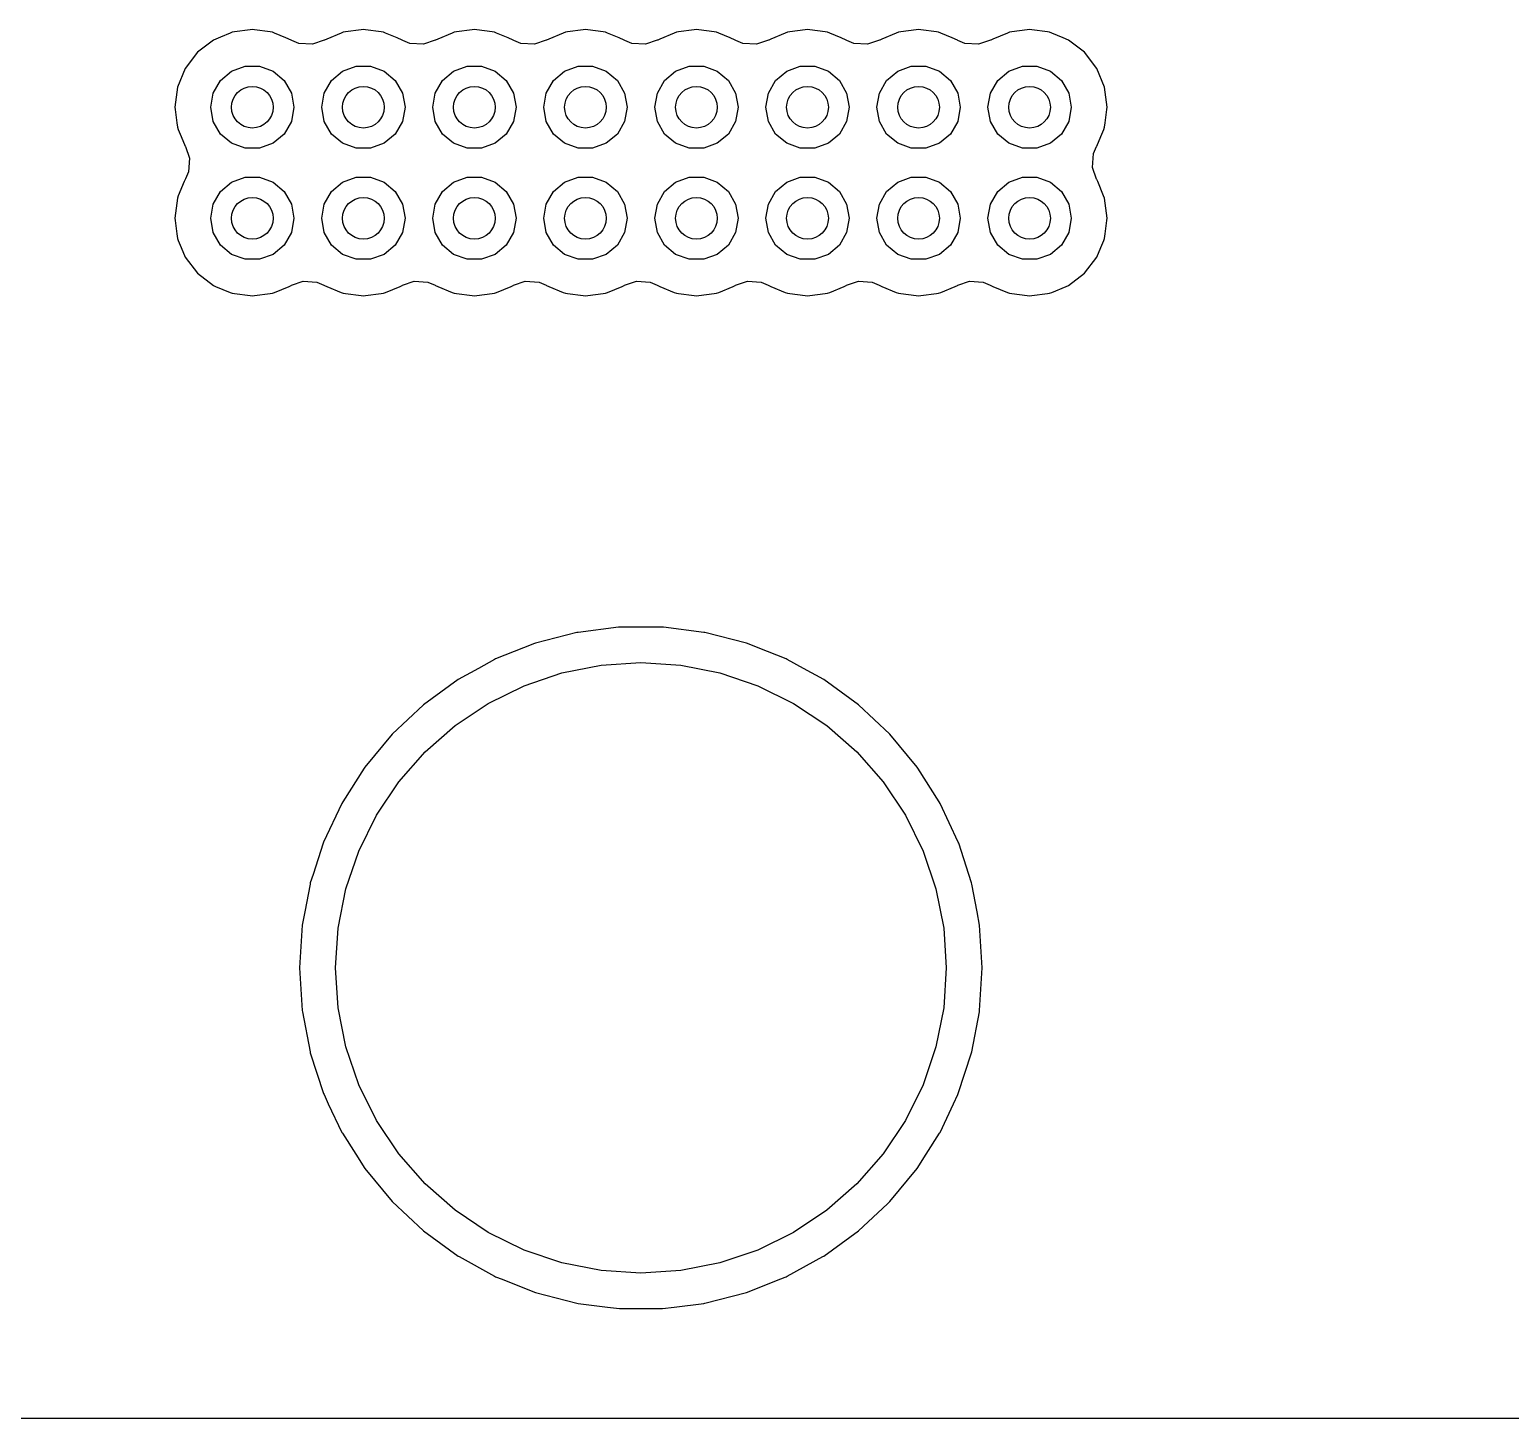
# Model space of a CAD drawing. Extents: x 0.99 to 4.24, y -7.27 to -4.02.
# Drawn here: x 3.2518 to 3.6718, y -7.2734 to -6.8796 of the extents above; entities that cross this region are included whole.
import ezdxf

# ---------------------------------------------------------------- set-up
doc = ezdxf.new("R2010")
doc.units = 0
doc.header["$MEASUREMENT"] = 0
doc.layers.add('BLACK', color=7, linetype='CONTINUOUS')

msp = doc.modelspace()

# ---------------------------------------------------------------- linework, layer by layer
at = {"layer": 'BLACK', "linetype": 'CONTINUOUS'}
for p, q in [((3.31431, -6.87964), (3.30991, -6.88022)), ((3.31496, -6.87956), (3.31431, -6.87964)), ((3.31561, -6.87964), (3.31496, -6.87956)), ((3.32001, -6.88022), (3.31561, -6.87964)), ((3.34581, -6.87964), (3.34141, -6.88022)), ((3.34646, -6.87956), (3.34581, -6.87964)), ((3.3471, -6.87964), (3.34646, -6.87956)), ((3.35151, -6.88022), (3.3471, -6.87964)), ((3.37731, -6.87964), (3.3729, -6.88022)), ((3.37795, -6.87956), (3.37731, -6.87964)), ((3.3786, -6.87964), (3.37795, -6.87956)), ((3.383, -6.88022), (3.3786, -6.87964)), ((3.4088, -6.87964), (3.4044, -6.88022)), ((3.40945, -6.87956), (3.4088, -6.87964)), ((3.4101, -6.87964), (3.40945, -6.87956)), ((3.4145, -6.88022), (3.4101, -6.87964)), ((3.4403, -6.87964), (3.43589, -6.88022)), ((3.44094, -6.87956), (3.4403, -6.87964)), ((3.44159, -6.87964), (3.44094, -6.87956)), ((3.446, -6.88022), (3.44159, -6.87964)), ((3.47179, -6.87964), (3.46739, -6.88022)), ((3.47244, -6.87956), (3.47179, -6.87964)), ((3.47309, -6.87964), (3.47244, -6.87956)), ((3.47749, -6.88022), (3.47309, -6.87964)), ((3.50329, -6.87964), (3.49889, -6.88022)), ((3.50394, -6.87956), (3.50329, -6.87964)), ((3.50458, -6.87964), (3.50394, -6.87956)), ((3.50899, -6.88022), (3.50458, -6.87964)), ((3.53479, -6.87964), (3.53038, -6.88022)), ((3.53543, -6.87956), (3.53479, -6.87964)), ((3.53608, -6.87964), (3.53543, -6.87956)), ((3.54048, -6.88022), (3.53608, -6.87964)), ((3.30395, -6.88251), (3.29939, -6.886)), ((3.3059, -6.8817), (3.30395, -6.88251)), ((3.30866, -6.88056), (3.3059, -6.8817)), ((3.30926, -6.88031), (3.30866, -6.88056)), ((3.30866, -6.88056), (3.30866, -6.88056)), ((3.30991, -6.88022), (3.30926, -6.88031)), ((3.30991, -6.88022), (3.30991, -6.88022)), ((3.32066, -6.88031), (3.32001, -6.88022)), ((3.32001, -6.88022), (3.32001, -6.88022)), ((3.32126, -6.88056), (3.32066, -6.88031)), ((3.32451, -6.8819), (3.32126, -6.88056)), ((3.32126, -6.88056), (3.32126, -6.88056)), ((3.32597, -6.88251), (3.32451, -6.8819)), ((3.32614, -6.88263), (3.32597, -6.88251)), ((3.32813, -6.88346), (3.32614, -6.88263)), ((3.33201, -6.88371), (3.32813, -6.88346)), ((3.33535, -6.88258), (3.33201, -6.88371)), ((3.33545, -6.88251), (3.33535, -6.88258)), ((3.33605, -6.88226), (3.33545, -6.88251)), ((3.34015, -6.88056), (3.33605, -6.88226)), ((3.34076, -6.88031), (3.34015, -6.88056)), ((3.34015, -6.88056), (3.34015, -6.88056)), ((3.3414, -6.88022), (3.34076, -6.88031)), ((3.34141, -6.88022), (3.3414, -6.88022)), ((3.35216, -6.88031), (3.35151, -6.88022)), ((3.35151, -6.88022), (3.35151, -6.88022)), ((3.35276, -6.88056), (3.35216, -6.88031)), ((3.35601, -6.8819), (3.35276, -6.88056)), ((3.35276, -6.88056), (3.35276, -6.88056)), ((3.35747, -6.88251), (3.35601, -6.8819)), ((3.35763, -6.88263), (3.35747, -6.88251)), ((3.35963, -6.88346), (3.35763, -6.88263)), ((3.3635, -6.88371), (3.35963, -6.88346)), ((3.36685, -6.88258), (3.3635, -6.88371)), ((3.36694, -6.88251), (3.36685, -6.88258)), ((3.36755, -6.88226), (3.36694, -6.88251)), ((3.37165, -6.88056), (3.36755, -6.88226)), ((3.37225, -6.88031), (3.37165, -6.88056)), ((3.37165, -6.88056), (3.37165, -6.88056)), ((3.3729, -6.88022), (3.37225, -6.88031)), ((3.3729, -6.88022), (3.3729, -6.88022)), ((3.38365, -6.88031), (3.383, -6.88022)), ((3.383, -6.88022), (3.383, -6.88022)), ((3.38425, -6.88056), (3.38365, -6.88031)), ((3.3875, -6.8819), (3.38425, -6.88056)), ((3.38425, -6.88056), (3.38425, -6.88056)), ((3.38896, -6.88251), (3.3875, -6.8819)), ((3.38913, -6.88263), (3.38896, -6.88251)), ((3.39112, -6.88346), (3.38913, -6.88263)), ((3.395, -6.88371), (3.39112, -6.88346)), ((3.39834, -6.88258), (3.395, -6.88371)), ((3.39844, -6.88251), (3.39834, -6.88258)), ((3.39904, -6.88226), (3.39844, -6.88251)), ((3.40315, -6.88056), (3.39904, -6.88226)), ((3.40375, -6.88031), (3.40315, -6.88056)), ((3.40315, -6.88056), (3.40315, -6.88056)), ((3.4044, -6.88022), (3.40375, -6.88031)), ((3.4044, -6.88022), (3.4044, -6.88022)), ((3.41515, -6.88031), (3.4145, -6.88022)), ((3.4145, -6.88022), (3.4145, -6.88022)), ((3.41575, -6.88056), (3.41515, -6.88031)), ((3.419, -6.8819), (3.41575, -6.88056)), ((3.41575, -6.88056), (3.41575, -6.88056)), ((3.42046, -6.88251), (3.419, -6.8819)), ((3.42063, -6.88263), (3.42046, -6.88251)), ((3.42262, -6.88346), (3.42063, -6.88263)), ((3.4265, -6.88371), (3.42262, -6.88346)), ((3.42984, -6.88258), (3.4265, -6.88371)), ((3.42994, -6.88251), (3.42984, -6.88258)), ((3.43054, -6.88226), (3.42994, -6.88251)), ((3.43464, -6.88056), (3.43054, -6.88226)), ((3.43525, -6.88031), (3.43464, -6.88056)), ((3.43464, -6.88056), (3.43464, -6.88056)), ((3.43589, -6.88022), (3.43525, -6.88031)), ((3.43589, -6.88022), (3.43589, -6.88022)), ((3.44664, -6.88031), (3.446, -6.88022)), ((3.446, -6.88022), (3.446, -6.88022)), ((3.44725, -6.88056), (3.44664, -6.88031)), ((3.4505, -6.8819), (3.44725, -6.88056)), ((3.44725, -6.88056), (3.44725, -6.88056)), ((3.45195, -6.88251), (3.4505, -6.8819)), ((3.45212, -6.88263), (3.45195, -6.88251)), ((3.45411, -6.88346), (3.45212, -6.88263)), ((3.45799, -6.88371), (3.45411, -6.88346)), ((3.46134, -6.88258), (3.45799, -6.88371)), ((3.46143, -6.88251), (3.46134, -6.88258)), ((3.46203, -6.88226), (3.46143, -6.88251)), ((3.46614, -6.88056), (3.46203, -6.88226)), ((3.46674, -6.88031), (3.46614, -6.88056)), ((3.46614, -6.88056), (3.46614, -6.88056)), ((3.46739, -6.88022), (3.46674, -6.88031)), ((3.46739, -6.88022), (3.46739, -6.88022)), ((3.47814, -6.88031), (3.47749, -6.88022)), ((3.47749, -6.88022), (3.47749, -6.88022)), ((3.47874, -6.88056), (3.47814, -6.88031)), ((3.48199, -6.8819), (3.47874, -6.88056)), ((3.47874, -6.88056), (3.47874, -6.88056)), ((3.48345, -6.88251), (3.48199, -6.8819)), ((3.48362, -6.88263), (3.48345, -6.88251)), ((3.48561, -6.88346), (3.48362, -6.88263)), ((3.48949, -6.88371), (3.48561, -6.88346)), ((3.49283, -6.88258), (3.48949, -6.88371)), ((3.49293, -6.88251), (3.49283, -6.88258)), ((3.49353, -6.88226), (3.49293, -6.88251)), ((3.49763, -6.88056), (3.49353, -6.88226)), ((3.49824, -6.88031), (3.49763, -6.88056)), ((3.49763, -6.88056), (3.49763, -6.88056)), ((3.49889, -6.88022), (3.49824, -6.88031)), ((3.49889, -6.88022), (3.49889, -6.88022)), ((3.50964, -6.88031), (3.50899, -6.88022)), ((3.50899, -6.88022), (3.50899, -6.88022)), ((3.51024, -6.88056), (3.50964, -6.88031)), ((3.51349, -6.8819), (3.51024, -6.88056)), ((3.51024, -6.88056), (3.51024, -6.88056)), ((3.51495, -6.88251), (3.51349, -6.8819)), ((3.51511, -6.88263), (3.51495, -6.88251)), ((3.51711, -6.88346), (3.51511, -6.88263)), ((3.52099, -6.88371), (3.51711, -6.88346)), ((3.52433, -6.88258), (3.52099, -6.88371)), ((3.52442, -6.88251), (3.52433, -6.88258)), ((3.52503, -6.88226), (3.52442, -6.88251)), ((3.52913, -6.88056), (3.52503, -6.88226)), ((3.52973, -6.88031), (3.52913, -6.88056)), ((3.52913, -6.88056), (3.52913, -6.88056)), ((3.53038, -6.88022), (3.52973, -6.88031)), ((3.53038, -6.88022), (3.53038, -6.88022)), ((3.54049, -6.88022), (3.54048, -6.88022)), ((3.54113, -6.88031), (3.54049, -6.88022)), ((3.54174, -6.88056), (3.54113, -6.88031)), ((3.54499, -6.8819), (3.54174, -6.88056)), ((3.54174, -6.88056), (3.54174, -6.88056)), ((3.54644, -6.88251), (3.54499, -6.8819)), ((3.551, -6.886), (3.54644, -6.88251)), ((3.29939, -6.886), (3.29589, -6.89057)), ((3.5545, -6.89057), (3.551, -6.886)), ((3.29589, -6.89057), (3.29369, -6.89588)), ((3.30591, -6.89398), (3.30906, -6.89135)), ((3.30906, -6.89135), (3.31291, -6.88994)), ((3.31291, -6.88994), (3.31701, -6.88994)), ((3.31701, -6.88994), (3.32087, -6.89135)), ((3.32087, -6.89135), (3.32401, -6.89398)), ((3.33741, -6.89398), (3.34055, -6.89135)), ((3.34055, -6.89135), (3.34441, -6.88994)), ((3.34441, -6.88994), (3.34851, -6.88994)), ((3.34851, -6.88994), (3.35236, -6.89135)), ((3.35236, -6.89135), (3.3555, -6.89398)), ((3.3689, -6.89398), (3.37205, -6.89135)), ((3.37205, -6.89135), (3.3759, -6.88994)), ((3.3759, -6.88994), (3.38, -6.88994)), ((3.38, -6.88994), (3.38386, -6.89135)), ((3.38386, -6.89135), (3.387, -6.89398)), ((3.4004, -6.89398), (3.40354, -6.89135)), ((3.40354, -6.89135), (3.4074, -6.88994)), ((3.4074, -6.88994), (3.4115, -6.88994)), ((3.4115, -6.88994), (3.41535, -6.89135)), ((3.41535, -6.89135), (3.4185, -6.89398)), ((3.4319, -6.89398), (3.43504, -6.89135)), ((3.43504, -6.89135), (3.43889, -6.88994)), ((3.43889, -6.88994), (3.443, -6.88994)), ((3.443, -6.88994), (3.44685, -6.89135)), ((3.44685, -6.89135), (3.44999, -6.89398)), ((3.46339, -6.89398), (3.46654, -6.89135)), ((3.46654, -6.89135), (3.47039, -6.88994)), ((3.47039, -6.88994), (3.47449, -6.88994)), ((3.47449, -6.88994), (3.47835, -6.89135)), ((3.47835, -6.89135), (3.48149, -6.89398)), ((3.49489, -6.89398), (3.49803, -6.89135)), ((3.49803, -6.89135), (3.50189, -6.88994)), ((3.50189, -6.88994), (3.50599, -6.88994)), ((3.50599, -6.88994), (3.50984, -6.89135)), ((3.50984, -6.89135), (3.51298, -6.89398)), ((3.52639, -6.89398), (3.52953, -6.89135)), ((3.52953, -6.89135), (3.53338, -6.88994)), ((3.53338, -6.88994), (3.53748, -6.88994)), ((3.53748, -6.88994), (3.54134, -6.89135)), ((3.54134, -6.89135), (3.54448, -6.89398)), ((3.5567, -6.89588), (3.5545, -6.89057)), ((3.29369, -6.89588), (3.29294, -6.90157)), ((3.30386, -6.89754), (3.30591, -6.89398)), ((3.32401, -6.89398), (3.32606, -6.89754)), ((3.33536, -6.89754), (3.33741, -6.89398)), ((3.3555, -6.89398), (3.35756, -6.89754)), ((3.36685, -6.89754), (3.3689, -6.89398)), ((3.387, -6.89398), (3.38905, -6.89754)), ((3.39835, -6.89754), (3.4004, -6.89398)), ((3.4185, -6.89398), (3.42055, -6.89754)), ((3.42985, -6.89754), (3.4319, -6.89398)), ((3.44999, -6.89398), (3.45204, -6.89754)), ((3.46134, -6.89754), (3.46339, -6.89398)), ((3.48149, -6.89398), (3.48354, -6.89754)), ((3.49284, -6.89754), (3.49489, -6.89398)), ((3.51298, -6.89398), (3.51504, -6.89754)), ((3.52433, -6.89754), (3.52639, -6.89398)), ((3.54448, -6.89398), (3.54653, -6.89754)), ((3.55745, -6.90157), (3.5567, -6.89588)), ((3.30315, -6.90157), (3.30386, -6.89754)), ((3.32606, -6.89754), (3.32677, -6.90157)), ((3.33465, -6.90157), (3.33536, -6.89754)), ((3.35756, -6.89754), (3.35827, -6.90157)), ((3.36614, -6.90157), (3.36685, -6.89754)), ((3.38905, -6.89754), (3.38976, -6.90157)), ((3.39764, -6.90157), (3.39835, -6.89754)), ((3.42055, -6.89754), (3.42126, -6.90157)), ((3.42913, -6.90157), (3.42985, -6.89754)), ((3.45204, -6.89754), (3.45276, -6.90157)), ((3.46063, -6.90157), (3.46134, -6.89754)), ((3.48354, -6.89754), (3.48425, -6.90157)), ((3.49213, -6.90157), (3.49284, -6.89754)), ((3.51504, -6.89754), (3.51575, -6.90157)), ((3.52362, -6.90157), (3.52433, -6.89754)), ((3.54653, -6.89754), (3.54724, -6.90157)), ((3.29294, -6.90157), (3.29303, -6.90222)), ((3.29303, -6.90222), (3.29352, -6.90601)), ((3.30386, -6.90561), (3.30315, -6.90157)), ((3.32677, -6.90157), (3.32606, -6.90561)), ((3.33536, -6.90561), (3.33465, -6.90157)), ((3.35827, -6.90157), (3.35756, -6.90561)), ((3.36685, -6.90561), (3.36614, -6.90157)), ((3.38976, -6.90157), (3.38905, -6.90561)), ((3.39835, -6.90561), (3.39764, -6.90157)), ((3.42126, -6.90157), (3.42055, -6.90561)), ((3.42985, -6.90561), (3.42913, -6.90157)), ((3.45276, -6.90157), (3.45204, -6.90561)), ((3.46134, -6.90561), (3.46063, -6.90157)), ((3.48425, -6.90157), (3.48354, -6.90561)), ((3.49284, -6.90561), (3.49213, -6.90157)), ((3.51575, -6.90157), (3.51504, -6.90561)), ((3.52433, -6.90561), (3.52362, -6.90157)), ((3.54724, -6.90157), (3.54653, -6.90561)), ((3.55687, -6.90601), (3.55737, -6.90222)), ((3.55737, -6.90222), (3.55745, -6.90157)), ((3.29352, -6.90601), (3.29369, -6.90727)), ((3.29369, -6.90727), (3.29394, -6.90788)), ((3.29394, -6.90788), (3.29394, -6.90788)), ((3.29394, -6.90788), (3.29477, -6.90988)), ((3.30591, -6.90917), (3.30386, -6.90561)), ((3.30906, -6.9118), (3.30591, -6.90917)), ((3.32401, -6.90917), (3.32087, -6.9118)), ((3.32606, -6.90561), (3.32401, -6.90917)), ((3.33741, -6.90917), (3.33536, -6.90561)), ((3.34055, -6.9118), (3.33741, -6.90917)), ((3.3555, -6.90917), (3.35236, -6.9118)), ((3.35756, -6.90561), (3.3555, -6.90917)), ((3.3689, -6.90917), (3.36685, -6.90561)), ((3.37205, -6.9118), (3.3689, -6.90917)), ((3.387, -6.90917), (3.38386, -6.9118)), ((3.38905, -6.90561), (3.387, -6.90917)), ((3.4004, -6.90917), (3.39835, -6.90561)), ((3.40354, -6.9118), (3.4004, -6.90917)), ((3.4185, -6.90917), (3.41535, -6.9118)), ((3.42055, -6.90561), (3.4185, -6.90917)), ((3.4319, -6.90917), (3.42985, -6.90561)), ((3.43504, -6.9118), (3.4319, -6.90917)), ((3.44999, -6.90917), (3.44685, -6.9118)), ((3.45204, -6.90561), (3.44999, -6.90917)), ((3.46339, -6.90917), (3.46134, -6.90561)), ((3.46654, -6.9118), (3.46339, -6.90917)), ((3.48149, -6.90917), (3.47835, -6.9118)), ((3.48354, -6.90561), (3.48149, -6.90917)), ((3.49489, -6.90917), (3.49284, -6.90561)), ((3.49803, -6.9118), (3.49489, -6.90917)), ((3.51298, -6.90917), (3.50984, -6.9118)), ((3.51504, -6.90561), (3.51298, -6.90917)), ((3.52639, -6.90917), (3.52433, -6.90561)), ((3.52953, -6.9118), (3.52639, -6.90917)), ((3.54448, -6.90917), (3.54134, -6.9118)), ((3.54653, -6.90561), (3.54448, -6.90917)), ((3.55562, -6.90988), (3.55645, -6.90788)), ((3.55645, -6.90788), (3.5567, -6.90727)), ((3.55645, -6.90788), (3.55645, -6.90788)), ((3.5567, -6.90727), (3.55687, -6.90601)), ((3.29477, -6.90988), (3.29589, -6.91258)), ((3.29589, -6.91258), (3.29596, -6.91268)), ((3.29596, -6.91268), (3.2971, -6.91602)), ((3.31291, -6.91321), (3.30906, -6.9118)), ((3.31701, -6.91321), (3.31291, -6.91321)), ((3.32087, -6.9118), (3.31701, -6.91321)), ((3.34441, -6.91321), (3.34055, -6.9118)), ((3.34851, -6.91321), (3.34441, -6.91321)), ((3.35236, -6.9118), (3.34851, -6.91321)), ((3.3759, -6.91321), (3.37205, -6.9118)), ((3.38, -6.91321), (3.3759, -6.91321)), ((3.38386, -6.9118), (3.38, -6.91321)), ((3.4074, -6.91321), (3.40354, -6.9118)), ((3.4115, -6.91321), (3.4074, -6.91321)), ((3.41535, -6.9118), (3.4115, -6.91321)), ((3.43889, -6.91321), (3.43504, -6.9118)), ((3.443, -6.91321), (3.43889, -6.91321)), ((3.44685, -6.9118), (3.443, -6.91321)), ((3.47039, -6.91321), (3.46654, -6.9118)), ((3.47449, -6.91321), (3.47039, -6.91321)), ((3.47835, -6.9118), (3.47449, -6.91321)), ((3.50189, -6.91321), (3.49803, -6.9118)), ((3.50599, -6.91321), (3.50189, -6.91321)), ((3.50984, -6.9118), (3.50599, -6.91321)), ((3.53338, -6.91321), (3.52953, -6.9118)), ((3.53748, -6.91321), (3.53338, -6.91321)), ((3.54134, -6.9118), (3.53748, -6.91321)), ((3.55355, -6.91474), (3.55437, -6.91275)), ((3.55437, -6.91275), (3.5545, -6.91258)), ((3.5545, -6.91258), (3.55562, -6.90988)), ((3.2971, -6.91602), (3.29685, -6.9199)), ((3.55329, -6.91862), (3.55355, -6.91474)), ((3.29589, -6.92206), (3.29564, -6.92266)), ((3.29602, -6.92189), (3.29589, -6.92206)), ((3.29685, -6.9199), (3.29602, -6.92189)), ((3.30906, -6.92284), (3.31291, -6.92144)), ((3.31291, -6.92144), (3.31701, -6.92144)), ((3.31701, -6.92144), (3.32087, -6.92284)), ((3.34055, -6.92284), (3.34441, -6.92144)), ((3.34441, -6.92144), (3.34851, -6.92144)), ((3.34851, -6.92144), (3.35236, -6.92284)), ((3.37205, -6.92284), (3.3759, -6.92144)), ((3.3759, -6.92144), (3.38, -6.92144)), ((3.38, -6.92144), (3.38386, -6.92284)), ((3.40354, -6.92284), (3.4074, -6.92144)), ((3.4074, -6.92144), (3.4115, -6.92144)), ((3.4115, -6.92144), (3.41535, -6.92284)), ((3.43504, -6.92284), (3.43889, -6.92144)), ((3.43889, -6.92144), (3.443, -6.92144)), ((3.443, -6.92144), (3.44685, -6.92284)), ((3.46654, -6.92284), (3.47039, -6.92144)), ((3.47039, -6.92144), (3.47449, -6.92144)), ((3.47449, -6.92144), (3.47835, -6.92284)), ((3.49803, -6.92284), (3.50189, -6.92144)), ((3.50189, -6.92144), (3.50599, -6.92144)), ((3.50599, -6.92144), (3.50984, -6.92284)), ((3.52953, -6.92284), (3.53338, -6.92144)), ((3.53338, -6.92144), (3.53748, -6.92144)), ((3.53748, -6.92144), (3.54134, -6.92284)), ((3.55443, -6.92197), (3.55329, -6.91862)), ((3.5545, -6.92206), (3.55443, -6.92197)), ((3.55475, -6.92266), (3.5545, -6.92206)), ((3.29564, -6.92266), (3.29396, -6.92673)), ((3.29564, -6.92266), (3.29564, -6.92266)), ((3.30386, -6.92903), (3.30591, -6.92548)), ((3.30591, -6.92548), (3.30906, -6.92284)), ((3.32087, -6.92284), (3.32401, -6.92548)), ((3.32401, -6.92548), (3.32606, -6.92903)), ((3.33536, -6.92903), (3.33741, -6.92548)), ((3.33741, -6.92548), (3.34055, -6.92284)), ((3.35236, -6.92284), (3.3555, -6.92548)), ((3.3555, -6.92548), (3.35756, -6.92903)), ((3.36685, -6.92903), (3.3689, -6.92548)), ((3.3689, -6.92548), (3.37205, -6.92284)), ((3.38386, -6.92284), (3.387, -6.92548)), ((3.387, -6.92548), (3.38905, -6.92903)), ((3.39835, -6.92903), (3.4004, -6.92548)), ((3.4004, -6.92548), (3.40354, -6.92284)), ((3.41535, -6.92284), (3.4185, -6.92548)), ((3.4185, -6.92548), (3.42055, -6.92903)), ((3.42985, -6.92903), (3.4319, -6.92548)), ((3.4319, -6.92548), (3.43504, -6.92284)), ((3.44685, -6.92284), (3.44999, -6.92548)), ((3.44999, -6.92548), (3.45204, -6.92903)), ((3.46134, -6.92903), (3.46339, -6.92548)), ((3.46339, -6.92548), (3.46654, -6.92284)), ((3.47835, -6.92284), (3.48149, -6.92548)), ((3.48149, -6.92548), (3.48354, -6.92903)), ((3.49284, -6.92903), (3.49489, -6.92548)), ((3.49489, -6.92548), (3.49803, -6.92284)), ((3.50984, -6.92284), (3.51298, -6.92548)), ((3.51298, -6.92548), (3.51504, -6.92903)), ((3.52433, -6.92903), (3.52639, -6.92548)), ((3.52639, -6.92548), (3.52953, -6.92284)), ((3.54134, -6.92284), (3.54448, -6.92548)), ((3.54448, -6.92548), (3.54653, -6.92903)), ((3.55643, -6.92673), (3.55475, -6.92266)), ((3.55475, -6.92266), (3.55475, -6.92266)), ((3.29369, -6.92737), (3.29294, -6.93307)), ((3.29396, -6.92673), (3.29369, -6.92737)), ((3.30315, -6.93307), (3.30386, -6.92903)), ((3.32606, -6.92903), (3.32677, -6.93307)), ((3.33465, -6.93307), (3.33536, -6.92903)), ((3.35756, -6.92903), (3.35827, -6.93307)), ((3.36614, -6.93307), (3.36685, -6.92903)), ((3.38905, -6.92903), (3.38976, -6.93307)), ((3.39764, -6.93307), (3.39835, -6.92903)), ((3.42055, -6.92903), (3.42126, -6.93307)), ((3.42913, -6.93307), (3.42985, -6.92903)), ((3.45204, -6.92903), (3.45276, -6.93307)), ((3.46063, -6.93307), (3.46134, -6.92903)), ((3.48354, -6.92903), (3.48425, -6.93307)), ((3.49213, -6.93307), (3.49284, -6.92903)), ((3.51504, -6.92903), (3.51575, -6.93307)), ((3.52362, -6.93307), (3.52433, -6.92903)), ((3.54653, -6.92903), (3.54724, -6.93307)), ((3.5567, -6.92737), (3.55643, -6.92673)), ((3.55745, -6.93307), (3.5567, -6.92737)), ((3.29294, -6.93307), (3.29303, -6.93372)), ((3.29303, -6.93372), (3.29353, -6.93751)), ((3.30386, -6.93711), (3.30315, -6.93307)), ((3.32677, -6.93307), (3.32606, -6.93711)), ((3.33536, -6.93711), (3.33465, -6.93307)), ((3.35827, -6.93307), (3.35756, -6.93711)), ((3.36685, -6.93711), (3.36614, -6.93307)), ((3.38976, -6.93307), (3.38905, -6.93711)), ((3.39835, -6.93711), (3.39764, -6.93307)), ((3.42126, -6.93307), (3.42055, -6.93711)), ((3.42985, -6.93711), (3.42913, -6.93307)), ((3.45276, -6.93307), (3.45204, -6.93711)), ((3.46134, -6.93711), (3.46063, -6.93307)), ((3.48425, -6.93307), (3.48354, -6.93711)), ((3.49284, -6.93711), (3.49213, -6.93307)), ((3.51575, -6.93307), (3.51504, -6.93711)), ((3.52433, -6.93711), (3.52362, -6.93307)), ((3.54724, -6.93307), (3.54653, -6.93711)), ((3.55687, -6.93751), (3.55737, -6.93372)), ((3.55737, -6.93372), (3.55745, -6.93307)), ((3.29353, -6.93751), (3.29369, -6.93877)), ((3.29369, -6.93877), (3.29394, -6.93937)), ((3.30591, -6.94066), (3.30386, -6.93711)), ((3.32606, -6.93711), (3.32401, -6.94066)), ((3.33741, -6.94066), (3.33536, -6.93711)), ((3.35756, -6.93711), (3.3555, -6.94066)), ((3.3689, -6.94066), (3.36685, -6.93711)), ((3.38905, -6.93711), (3.387, -6.94066)), ((3.4004, -6.94066), (3.39835, -6.93711)), ((3.42055, -6.93711), (3.4185, -6.94066)), ((3.4319, -6.94066), (3.42985, -6.93711)), ((3.45204, -6.93711), (3.44999, -6.94066)), ((3.46339, -6.94066), (3.46134, -6.93711)), ((3.48354, -6.93711), (3.48149, -6.94066)), ((3.49489, -6.94066), (3.49284, -6.93711)), ((3.51504, -6.93711), (3.51298, -6.94066)), ((3.52639, -6.94066), (3.52433, -6.93711)), ((3.54653, -6.93711), (3.54448, -6.94066)), ((3.55645, -6.93937), (3.5567, -6.93877)), ((3.5567, -6.93877), (3.55687, -6.93751)), ((3.29394, -6.93937), (3.29394, -6.93937)), ((3.29394, -6.93937), (3.29477, -6.94137)), ((3.29477, -6.94137), (3.29589, -6.94408)), ((3.30906, -6.9433), (3.30591, -6.94066)), ((3.32401, -6.94066), (3.32087, -6.9433)), ((3.34055, -6.9433), (3.33741, -6.94066)), ((3.3555, -6.94066), (3.35236, -6.9433)), ((3.37205, -6.9433), (3.3689, -6.94066)), ((3.387, -6.94066), (3.38386, -6.9433)), ((3.40354, -6.9433), (3.4004, -6.94066)), ((3.4185, -6.94066), (3.41535, -6.9433)), ((3.43504, -6.9433), (3.4319, -6.94066)), ((3.44999, -6.94066), (3.44685, -6.9433)), ((3.46654, -6.9433), (3.46339, -6.94066)), ((3.48149, -6.94066), (3.47835, -6.9433)), ((3.49803, -6.9433), (3.49489, -6.94066)), ((3.51298, -6.94066), (3.50984, -6.9433)), ((3.52953, -6.9433), (3.52639, -6.94066)), ((3.54448, -6.94066), (3.54134, -6.9433)), ((3.5545, -6.94408), (3.55562, -6.94137)), ((3.55562, -6.94137), (3.55645, -6.93937)), ((3.55645, -6.93937), (3.55645, -6.93937)), ((3.29589, -6.94408), (3.29939, -6.94864)), ((3.31291, -6.9447), (3.30906, -6.9433)), ((3.31701, -6.9447), (3.31291, -6.9447)), ((3.32087, -6.9433), (3.31701, -6.9447)), ((3.34441, -6.9447), (3.34055, -6.9433)), ((3.34851, -6.9447), (3.34441, -6.9447)), ((3.35236, -6.9433), (3.34851, -6.9447)), ((3.3759, -6.9447), (3.37205, -6.9433)), ((3.38, -6.9447), (3.3759, -6.9447)), ((3.38386, -6.9433), (3.38, -6.9447)), ((3.4074, -6.9447), (3.40354, -6.9433)), ((3.4115, -6.9447), (3.4074, -6.9447)), ((3.41535, -6.9433), (3.4115, -6.9447)), ((3.43889, -6.9447), (3.43504, -6.9433)), ((3.443, -6.9447), (3.43889, -6.9447)), ((3.44685, -6.9433), (3.443, -6.9447)), ((3.47039, -6.9447), (3.46654, -6.9433)), ((3.47449, -6.9447), (3.47039, -6.9447)), ((3.47835, -6.9433), (3.47449, -6.9447)), ((3.50189, -6.9447), (3.49803, -6.9433)), ((3.50599, -6.9447), (3.50189, -6.9447)), ((3.50984, -6.9433), (3.50599, -6.9447)), ((3.53338, -6.9447), (3.52953, -6.9433)), ((3.53748, -6.9447), (3.53338, -6.9447)), ((3.54134, -6.9433), (3.53748, -6.9447)), ((3.551, -6.94864), (3.5545, -6.94408)), ((3.29939, -6.94864), (3.30395, -6.95214)), ((3.32607, -6.95207), (3.32941, -6.95093)), ((3.32941, -6.95093), (3.33329, -6.95119)), ((3.33329, -6.95119), (3.33528, -6.95201)), ((3.35756, -6.95207), (3.3609, -6.95093)), ((3.3609, -6.95093), (3.36478, -6.95119)), ((3.36478, -6.95119), (3.36678, -6.95201)), ((3.38906, -6.95207), (3.3924, -6.95093)), ((3.3924, -6.95093), (3.39628, -6.95119)), ((3.39628, -6.95119), (3.39827, -6.95201)), ((3.42055, -6.95207), (3.4239, -6.95093)), ((3.4239, -6.95093), (3.42777, -6.95119)), ((3.42777, -6.95119), (3.42977, -6.95201)), ((3.45205, -6.95207), (3.45539, -6.95093)), ((3.45539, -6.95093), (3.45927, -6.95119)), ((3.45927, -6.95119), (3.46126, -6.95201)), ((3.48355, -6.95207), (3.48689, -6.95093)), ((3.48689, -6.95093), (3.49077, -6.95119)), ((3.49077, -6.95119), (3.49276, -6.95201)), ((3.51504, -6.95207), (3.51838, -6.95093)), ((3.51838, -6.95093), (3.52226, -6.95119)), ((3.52226, -6.95119), (3.52426, -6.95201)), ((3.54644, -6.95214), (3.551, -6.94864)), ((3.30395, -6.95214), (3.30455, -6.95239)), ((3.30455, -6.95239), (3.30866, -6.95409)), ((3.30866, -6.95409), (3.30866, -6.95409)), ((3.30866, -6.95409), (3.30926, -6.95434)), ((3.30926, -6.95434), (3.30991, -6.95442)), ((3.30991, -6.95442), (3.30991, -6.95442)), ((3.30991, -6.95442), (3.31431, -6.955)), ((3.31431, -6.955), (3.31496, -6.95509)), ((3.31496, -6.95509), (3.31561, -6.955)), ((3.31561, -6.955), (3.32001, -6.95442)), ((3.32001, -6.95442), (3.32066, -6.95434)), ((3.32001, -6.95442), (3.32001, -6.95442)), ((3.32066, -6.95434), (3.32126, -6.95409)), ((3.32126, -6.95409), (3.32537, -6.95239)), ((3.32126, -6.95409), (3.32126, -6.95409)), ((3.32537, -6.95239), (3.32597, -6.95214)), ((3.32597, -6.95214), (3.32607, -6.95207)), ((3.33528, -6.95201), (3.33545, -6.95214)), ((3.33545, -6.95214), (3.33605, -6.95239)), ((3.33605, -6.95239), (3.34015, -6.95409)), ((3.34015, -6.95409), (3.34015, -6.95409)), ((3.34015, -6.95409), (3.34076, -6.95434)), ((3.34076, -6.95434), (3.3414, -6.95442)), ((3.3414, -6.95442), (3.3414, -6.95442)), ((3.3414, -6.95442), (3.34581, -6.955)), ((3.34581, -6.955), (3.34646, -6.95509)), ((3.34646, -6.95509), (3.3471, -6.955)), ((3.3471, -6.955), (3.35151, -6.95442)), ((3.35151, -6.95442), (3.35216, -6.95434)), ((3.35151, -6.95442), (3.35151, -6.95442)), ((3.35216, -6.95434), (3.35276, -6.95409)), ((3.35276, -6.95409), (3.35686, -6.95239)), ((3.35276, -6.95409), (3.35276, -6.95409)), ((3.35686, -6.95239), (3.35747, -6.95214)), ((3.35747, -6.95214), (3.35756, -6.95207)), ((3.36678, -6.95201), (3.36694, -6.95214)), ((3.36694, -6.95214), (3.36755, -6.95239)), ((3.36755, -6.95239), (3.37165, -6.95409)), ((3.37165, -6.95409), (3.37165, -6.95409)), ((3.37165, -6.95409), (3.37225, -6.95434)), ((3.37225, -6.95434), (3.3729, -6.95442)), ((3.3729, -6.95442), (3.3729, -6.95442)), ((3.3729, -6.95442), (3.37731, -6.955)), ((3.37731, -6.955), (3.37795, -6.95509)), ((3.37795, -6.95509), (3.3786, -6.955)), ((3.3786, -6.955), (3.383, -6.95442)), ((3.383, -6.95442), (3.38365, -6.95434)), ((3.383, -6.95442), (3.383, -6.95442)), ((3.38365, -6.95434), (3.38425, -6.95409)), ((3.38425, -6.95409), (3.38836, -6.95239)), ((3.38425, -6.95409), (3.38425, -6.95409)), ((3.38836, -6.95239), (3.38896, -6.95214)), ((3.38896, -6.95214), (3.38906, -6.95207)), ((3.39827, -6.95201), (3.39844, -6.95214)), ((3.39844, -6.95214), (3.39904, -6.95239)), ((3.39904, -6.95239), (3.40315, -6.95409)), ((3.40315, -6.95409), (3.40315, -6.95409)), ((3.40315, -6.95409), (3.40375, -6.95434)), ((3.40375, -6.95434), (3.4044, -6.95442)), ((3.4044, -6.95442), (3.4044, -6.95442)), ((3.4044, -6.95442), (3.4088, -6.955)), ((3.4088, -6.955), (3.40945, -6.95509)), ((3.40945, -6.95509), (3.4101, -6.955)), ((3.4101, -6.955), (3.4145, -6.95442)), ((3.4145, -6.95442), (3.41515, -6.95434)), ((3.4145, -6.95442), (3.4145, -6.95442)), ((3.41515, -6.95434), (3.41575, -6.95409)), ((3.41575, -6.95409), (3.41986, -6.95239)), ((3.41575, -6.95409), (3.41575, -6.95409)), ((3.41986, -6.95239), (3.42046, -6.95214)), ((3.42046, -6.95214), (3.42055, -6.95207)), ((3.42977, -6.95201), (3.42994, -6.95214)), ((3.42994, -6.95214), (3.43054, -6.95239)), ((3.43054, -6.95239), (3.43464, -6.95409)), ((3.43464, -6.95409), (3.43464, -6.95409)), ((3.43464, -6.95409), (3.43525, -6.95434)), ((3.43525, -6.95434), (3.43589, -6.95442)), ((3.43589, -6.95442), (3.43589, -6.95442)), ((3.43589, -6.95442), (3.4403, -6.955)), ((3.4403, -6.955), (3.44094, -6.95509)), ((3.44094, -6.95509), (3.44159, -6.955)), ((3.44159, -6.955), (3.446, -6.95442)), ((3.446, -6.95442), (3.44664, -6.95434)), ((3.446, -6.95442), (3.446, -6.95442)), ((3.44664, -6.95434), (3.44725, -6.95409)), ((3.44725, -6.95409), (3.45135, -6.95239)), ((3.44725, -6.95409), (3.44725, -6.95409)), ((3.45135, -6.95239), (3.45195, -6.95214)), ((3.45195, -6.95214), (3.45205, -6.95207)), ((3.46126, -6.95201), (3.46143, -6.95214)), ((3.46143, -6.95214), (3.46203, -6.95239)), ((3.46203, -6.95239), (3.46614, -6.95409)), ((3.46614, -6.95409), (3.46614, -6.95409)), ((3.46614, -6.95409), (3.46674, -6.95434)), ((3.46674, -6.95434), (3.46739, -6.95442)), ((3.46739, -6.95442), (3.46739, -6.95442)), ((3.46739, -6.95442), (3.47179, -6.955)), ((3.47179, -6.955), (3.47244, -6.95509)), ((3.47244, -6.95509), (3.47309, -6.955)), ((3.47309, -6.955), (3.47749, -6.95442)), ((3.47749, -6.95442), (3.47814, -6.95434)), ((3.47749, -6.95442), (3.47749, -6.95442)), ((3.47814, -6.95434), (3.47874, -6.95409)), ((3.47874, -6.95409), (3.48285, -6.95239)), ((3.47874, -6.95409), (3.47874, -6.95409)), ((3.48285, -6.95239), (3.48345, -6.95214)), ((3.48345, -6.95214), (3.48355, -6.95207)), ((3.49276, -6.95201), (3.49293, -6.95214)), ((3.49293, -6.95214), (3.49353, -6.95239)), ((3.49353, -6.95239), (3.49763, -6.95409)), ((3.49763, -6.95409), (3.49763, -6.95409)), ((3.49763, -6.95409), (3.49824, -6.95434)), ((3.49824, -6.95434), (3.49889, -6.95442)), ((3.49889, -6.95442), (3.49889, -6.95442)), ((3.49889, -6.95442), (3.50329, -6.955)), ((3.50329, -6.955), (3.50394, -6.95509)), ((3.50394, -6.95509), (3.50458, -6.955)), ((3.50458, -6.955), (3.50899, -6.95442)), ((3.50899, -6.95442), (3.50964, -6.95434)), ((3.50899, -6.95442), (3.50899, -6.95442)), ((3.50964, -6.95434), (3.51024, -6.95409)), ((3.51024, -6.95409), (3.51434, -6.95239)), ((3.51024, -6.95409), (3.51024, -6.95409)), ((3.51434, -6.95239), (3.51495, -6.95214)), ((3.51495, -6.95214), (3.51504, -6.95207)), ((3.52426, -6.95201), (3.52442, -6.95214)), ((3.52442, -6.95214), (3.52503, -6.95239)), ((3.52503, -6.95239), (3.52913, -6.95409)), ((3.52913, -6.95409), (3.52913, -6.95409)), ((3.52913, -6.95409), (3.52973, -6.95434)), ((3.52973, -6.95434), (3.53038, -6.95442)), ((3.53038, -6.95442), (3.53038, -6.95442)), ((3.53038, -6.95442), (3.53479, -6.955)), ((3.53479, -6.955), (3.53543, -6.95509)), ((3.53543, -6.95509), (3.53608, -6.955)), ((3.53608, -6.955), (3.54048, -6.95442)), ((3.54048, -6.95442), (3.54049, -6.95442)), ((3.54049, -6.95442), (3.54113, -6.95434)), ((3.54113, -6.95434), (3.54174, -6.95409)), ((3.54174, -6.95409), (3.54584, -6.95239)), ((3.54174, -6.95409), (3.54174, -6.95409)), ((3.54584, -6.95239), (3.54644, -6.95214)), ((3.40705, -7.05056), (3.39528, -7.05358)), ((3.40736, -7.05052), (3.40705, -7.05056)), ((3.41881, -7.04907), (3.40736, -7.05052)), ((3.40736, -7.05052), (3.40736, -7.05052)), ((3.41912, -7.04904), (3.41881, -7.04907)), ((3.43128, -7.04904), (3.41912, -7.04904)), ((3.43159, -7.04907), (3.43128, -7.04904)), ((3.44303, -7.05052), (3.43159, -7.04907)), ((3.44334, -7.05056), (3.44303, -7.05052)), ((3.44303, -7.05052), (3.44303, -7.05052)), ((3.45512, -7.05358), (3.44334, -7.05056)), ((3.39192, -7.05491), (3.38397, -7.05806)), ((3.39499, -7.0537), (3.39192, -7.05491)), ((3.39528, -7.05358), (3.39499, -7.0537)), ((3.39499, -7.0537), (3.39499, -7.0537)), ((3.45541, -7.0537), (3.45512, -7.05358)), ((3.45847, -7.05491), (3.45541, -7.0537)), ((3.45541, -7.0537), (3.45541, -7.0537)), ((3.46642, -7.05806), (3.45847, -7.05491)), ((3.3837, -7.05821), (3.37909, -7.06074)), ((3.38397, -7.05806), (3.3837, -7.05821)), ((3.3837, -7.05821), (3.3837, -7.05821)), ((3.40278, -7.06201), (3.41389, -7.0598)), ((3.41389, -7.0598), (3.4252, -7.05906)), ((3.4252, -7.05906), (3.4365, -7.0598)), ((3.4365, -7.0598), (3.44761, -7.06201)), ((3.4667, -7.05821), (3.46642, -7.05806)), ((3.4713, -7.06074), (3.4667, -7.05821)), ((3.4667, -7.05821), (3.4667, -7.05821)), ((3.37332, -7.06392), (3.36348, -7.07106)), ((3.37909, -7.06074), (3.37332, -7.06392)), ((3.39205, -7.06565), (3.40278, -7.06201)), ((3.44761, -7.06201), (3.45834, -7.06565)), ((3.47708, -7.06392), (3.4713, -7.06074)), ((3.48692, -7.07106), (3.47708, -7.06392)), ((3.38189, -7.07066), (3.39205, -7.06565)), ((3.45834, -7.06565), (3.4685, -7.07066)), ((3.36348, -7.07106), (3.35461, -7.07939)), ((3.37247, -7.07695), (3.38189, -7.07066)), ((3.4685, -7.07066), (3.47792, -7.07695)), ((3.49578, -7.07939), (3.48692, -7.07106)), ((3.36395, -7.08442), (3.37247, -7.07695)), ((3.47792, -7.07695), (3.48644, -7.08442)), ((3.35461, -7.07939), (3.34686, -7.08876)), ((3.50353, -7.08876), (3.49578, -7.07939)), ((3.35648, -7.09294), (3.36395, -7.08442)), ((3.48644, -7.08442), (3.49391, -7.09294)), ((3.3467, -7.08902), (3.34062, -7.0986)), ((3.34686, -7.08876), (3.3467, -7.08902)), ((3.5037, -7.08902), (3.50353, -7.08876)), ((3.50978, -7.0986), (3.5037, -7.08902)), ((3.35019, -7.10236), (3.35648, -7.09294)), ((3.49391, -7.09294), (3.50021, -7.10236)), ((3.34035, -7.09902), (3.33517, -7.11003)), ((3.34062, -7.0986), (3.34035, -7.09902)), ((3.34518, -7.11252), (3.35019, -7.10236)), ((3.50021, -7.10236), (3.50522, -7.11252)), ((3.51005, -7.09902), (3.50978, -7.0986)), ((3.51522, -7.11003), (3.51005, -7.09902)), ((3.33507, -7.11032), (3.33218, -7.11922)), ((3.33517, -7.11003), (3.33507, -7.11032)), ((3.51532, -7.11032), (3.51522, -7.11003)), ((3.51821, -7.11922), (3.51532, -7.11032)), ((3.34153, -7.12325), (3.34518, -7.11252)), ((3.50522, -7.11252), (3.50886, -7.12325)), ((3.33218, -7.11922), (3.33141, -7.12159)), ((3.51898, -7.12159), (3.51821, -7.11922)), ((3.33136, -7.1219), (3.32986, -7.12974)), ((3.33141, -7.12159), (3.33136, -7.1219)), ((3.33136, -7.1219), (3.33136, -7.1219)), ((3.33932, -7.13436), (3.34153, -7.12325)), ((3.50886, -7.12325), (3.51107, -7.13436)), ((3.51904, -7.1219), (3.51898, -7.12159)), ((3.52054, -7.12974), (3.51904, -7.1219)), ((3.51904, -7.1219), (3.51904, -7.1219)), ((3.32986, -7.12974), (3.32914, -7.13353)), ((3.52126, -7.13353), (3.52054, -7.12974)), ((3.32914, -7.13353), (3.32837, -7.14567)), ((3.33858, -7.14567), (3.33932, -7.13436)), ((3.51107, -7.13436), (3.51181, -7.14567)), ((3.52202, -7.14567), (3.52126, -7.13353)), ((3.32837, -7.14567), (3.32914, -7.1578)), ((3.33932, -7.15697), (3.33858, -7.14567)), ((3.51181, -7.14567), (3.51107, -7.15697)), ((3.52126, -7.1578), (3.52202, -7.14567)), ((3.34153, -7.16809), (3.33932, -7.15697)), ((3.51107, -7.15697), (3.50886, -7.16809)), ((3.32914, -7.1578), (3.32919, -7.15811)), ((3.32919, -7.15811), (3.33136, -7.16944)), ((3.51904, -7.16944), (3.5212, -7.15811)), ((3.5212, -7.15811), (3.52126, -7.1578)), ((3.33136, -7.16944), (3.33136, -7.16944)), ((3.33136, -7.16944), (3.33141, -7.16975)), ((3.33141, -7.16975), (3.33517, -7.18131)), ((3.34518, -7.17882), (3.34153, -7.16809)), ((3.50886, -7.16809), (3.50522, -7.17882)), ((3.51522, -7.18131), (3.51898, -7.16975)), ((3.51898, -7.16975), (3.51904, -7.16944)), ((3.51904, -7.16944), (3.51904, -7.16944)), ((3.33517, -7.18131), (3.3353, -7.1816)), ((3.3353, -7.1816), (3.3353, -7.1816)), ((3.3353, -7.1816), (3.33652, -7.18419)), ((3.35019, -7.18898), (3.34518, -7.17882)), ((3.50522, -7.17882), (3.50021, -7.18898)), ((3.51387, -7.18419), (3.51509, -7.1816)), ((3.51509, -7.1816), (3.51522, -7.18131)), ((3.51509, -7.1816), (3.51509, -7.1816)), ((3.33652, -7.18419), (3.34035, -7.19232)), ((3.51005, -7.19232), (3.51387, -7.18419)), ((3.35648, -7.1984), (3.35019, -7.18898)), ((3.50021, -7.18898), (3.49391, -7.1984)), ((3.34035, -7.19232), (3.34052, -7.19258)), ((3.34052, -7.19258), (3.34052, -7.19258)), ((3.34052, -7.19258), (3.3443, -7.19854)), ((3.50609, -7.19854), (3.50988, -7.19258)), ((3.50988, -7.19258), (3.51005, -7.19232)), ((3.50988, -7.19258), (3.50988, -7.19258)), ((3.3443, -7.19854), (3.34686, -7.20258)), ((3.36395, -7.20691), (3.35648, -7.1984)), ((3.49391, -7.1984), (3.48644, -7.20691)), ((3.50353, -7.20258), (3.50609, -7.19854)), ((3.34686, -7.20258), (3.35461, -7.21195)), ((3.49578, -7.21195), (3.50353, -7.20258)), ((3.37247, -7.21438), (3.36395, -7.20691)), ((3.48644, -7.20691), (3.47792, -7.21438)), ((3.35461, -7.21195), (3.36348, -7.22027)), ((3.38189, -7.22068), (3.37247, -7.21438)), ((3.47792, -7.21438), (3.4685, -7.22068)), ((3.48692, -7.22027), (3.49509, -7.2126)), ((3.49509, -7.2126), (3.49578, -7.21195)), ((3.36348, -7.22027), (3.37332, -7.22742)), ((3.47708, -7.22742), (3.48692, -7.22027)), ((3.39205, -7.22569), (3.38189, -7.22068)), ((3.4685, -7.22068), (3.45834, -7.22569)), ((3.37332, -7.22742), (3.37359, -7.22757)), ((3.37359, -7.22757), (3.3837, -7.23313)), ((3.40278, -7.22933), (3.39205, -7.22569)), ((3.45834, -7.22569), (3.44761, -7.22933)), ((3.4667, -7.23313), (3.4768, -7.22757)), ((3.4768, -7.22757), (3.47708, -7.22742)), ((3.41389, -7.23154), (3.40278, -7.22933)), ((3.4252, -7.23228), (3.41389, -7.23154)), ((3.4365, -7.23154), (3.4252, -7.23228)), ((3.44761, -7.22933), (3.4365, -7.23154)), ((3.3837, -7.23313), (3.3837, -7.23313)), ((3.3837, -7.23313), (3.38397, -7.23328)), ((3.38397, -7.23328), (3.38426, -7.23339)), ((3.38426, -7.23339), (3.38426, -7.23339)), ((3.38426, -7.23339), (3.38553, -7.2339)), ((3.38553, -7.2339), (3.39528, -7.23776)), ((3.45512, -7.23776), (3.46486, -7.2339)), ((3.46486, -7.2339), (3.46613, -7.23339)), ((3.46613, -7.23339), (3.46642, -7.23328)), ((3.46613, -7.23339), (3.46613, -7.23339)), ((3.46642, -7.23328), (3.4667, -7.23313)), ((3.4667, -7.23313), (3.4667, -7.23313)), ((3.39528, -7.23776), (3.40705, -7.24078)), ((3.40705, -7.24078), (3.40736, -7.24082)), ((3.40736, -7.24082), (3.40736, -7.24082)), ((3.40736, -7.24082), (3.41575, -7.24188)), ((3.43465, -7.24188), (3.44303, -7.24082)), ((3.44303, -7.24082), (3.44334, -7.24078)), ((3.44303, -7.24082), (3.44303, -7.24082)), ((3.44334, -7.24078), (3.45512, -7.23776)), ((3.41575, -7.24188), (3.41912, -7.2423)), ((3.41912, -7.2423), (3.43128, -7.2423)), ((3.43128, -7.2423), (3.43465, -7.24188)), ((3.97441, -7.27344), (1.26181, -7.27344))]:
    msp.add_line(p, q, dxfattribs=at)
at = {"layer": 'BLACK'}
for centre in [(3.31496, -6.90157), (3.34646, -6.90157), (3.37795, -6.90157), (3.40945, -6.90157), (3.44094, -6.90157), (3.47244, -6.90157), (3.50394, -6.90157), (3.53543, -6.90157), (3.31496, -6.93307), (3.34646, -6.93307), (3.37795, -6.93307), (3.40945, -6.93307), (3.44094, -6.93307), (3.47244, -6.93307), (3.50394, -6.93307), (3.53543, -6.93307)]:
    msp.add_circle(centre, 0.00591, dxfattribs=at)

doc.saveas('drawing.dxf')
